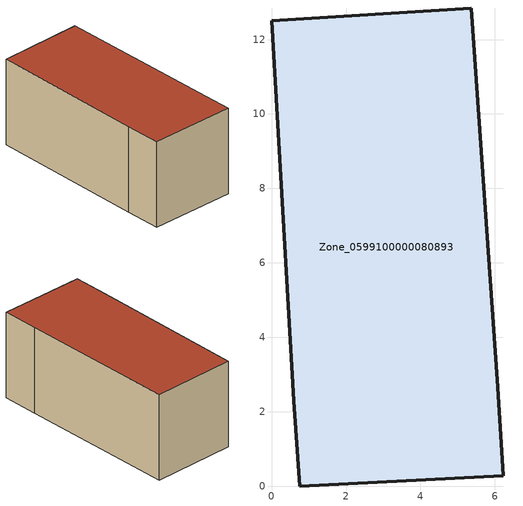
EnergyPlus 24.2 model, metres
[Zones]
Zone_0599100000080893
 floor ground (C_G): 6.08,2.65 6.23,0.28 0.75,0 0.6,2.29 0,12.5 5.37,12.85 z0
 wall outside (C_F): 6.23,0.28 6.08,2.65 5.37,12.85 0,12.5 0.6,2.29 0.75,0 6.23,0.28 z0:5.65
 roof outside (C_R): 6.08,2.65 5.37,12.85 0,12.5 0.6,2.29 0.75,0 6.23,0.28 z5.65
[BUILDING]
Pand.0599100000080893: North Axis=0; Terrain=City; Loads Convergence Tolerance Value=0.04; Temperature Convergence Tolerance Value=0.4; Solar Distribution=FullExterior; Maximum Number of Warmup Days=25; Minimum Number of Warmup Days=1
[Site:Location]
Rotterdam.The.Hague.AP_ZH_NLD Design_Conditions: Latitude=51.96; Longitude=4.45; Time Zone=1; Elevation=-4.5
[SITE:GROUNDTEMPERATURE:BUILDINGSURFACE]
18, 18, 18, 18, 18, 18, 18, 18, 18, 18, 18, 18
[MATERIAL] Thermal Absorptance=0.9; Solar Absorptance=0.7; Visible Absorptance=0.7
Name | Roughness | Thickness | Conductivity | Density | Specific Heat
G.TI.1946-1964 | MediumSmooth | 0.15 | 1 | 540 | 1210
F.TI.1946-1964 | Rough | 0.3 | 0.857143 | 1920 | 840
R.TI.1946-1964 | MediumRough | 0.2 | 0.277778 | 1500 | 1000
[CONSTRUCTION]
C_G: G.TI.1946-1964
C_F: F.TI.1946-1964
C_R: R.TI.1946-1964
[ZONE]
Zone_0599100000080893: Type=1; Multiplier=1; Ceiling Height=Autocalculate; Volume=Autocalculate; Floor Area=autocalculate; Part of Total Floor Area=Yes
[ZONEINFILTRATION:DESIGNFLOWRATE]
Infil_Zone_0599100000080893: Zone or ZoneList or Space or SpaceList=Zone_0599100000080893; Schedule=AlwaysOn; Design Flow Rate Calculation Method=Flow/Area; Flow Rate per Floor Area=0.003; Constant Term Coefficient=1; Temperature Term Coefficient=0; Velocity Term Coefficient=0; Velocity Squared Term Coefficient=0
[HVACTEMPLATE:ZONE:IDEALLOADSAIRSYSTEM]
Zone_0599100000080893: Maximum Heating Supply Air Temperature=50; Minimum Cooling Supply Air Temperature=13; Maximum Heating Supply Air Humidity Ratio=0.0156; Minimum Cooling Supply Air Humidity Ratio=0.0077; Heating Limit=NoLimit; Cooling Limit=NoLimit; Dehumidification Control Type=ConstantSensibleHeatRatio; Cooling Sensible Heat Ratio=0.7; Dehumidification Setpoint=60; Humidification Control Type=None; Humidification Setpoint=30; Outdoor Air Method=None; Outdoor Air Flow Rate per Person=0.00944; Outdoor Air Flow Rate per Zone Floor Area=0; Outdoor Air Flow Rate per Zone=0; Demand Controlled Ventilation Type=None; Outdoor Air Economizer Type=NoEconomizer; Heat Recovery Type=None; Sensible Heat Recovery Effectiveness=0.7; Latent Heat Recovery Effectiveness=0.65
[ZONECONTROL:THERMOSTAT]
ThermostatControl_Zone_0599100000080893: Zone or ZoneList=Zone_0599100000080893; Control Type Schedule=DualSetpointControlType; Control 1=Thermostat_Zone_0599100000080893; Temperature Difference Between Cutout And Setpoint=0
[THERMOSTATSETPOINT:DUALSETPOINT]
Thermostat_Zone_0599100000080893: Heating Setpoint Temperature Schedule=HeatingSetpoint_Zone_0599100000080893; Cooling Setpoint Temperature Schedule=CoolingSetpoint_Zone_0599100000080893
[SCHEDULE:COMPACT]
HeatingSetpoint_Zone_0599100000080893: Through: 12/31, For: AllDays, Until: 24:00, 21
CoolingSetpoint_Zone_0599100000080893: Through: 12/31, For: AllDays, Until: 24:00, 24
DualSetpointControlType: Through: 12/31, For: AllDays, Until: 24:00, 4
AlwaysOn: Through: 12/31, For: AllDays, Until: 24:00, 1
